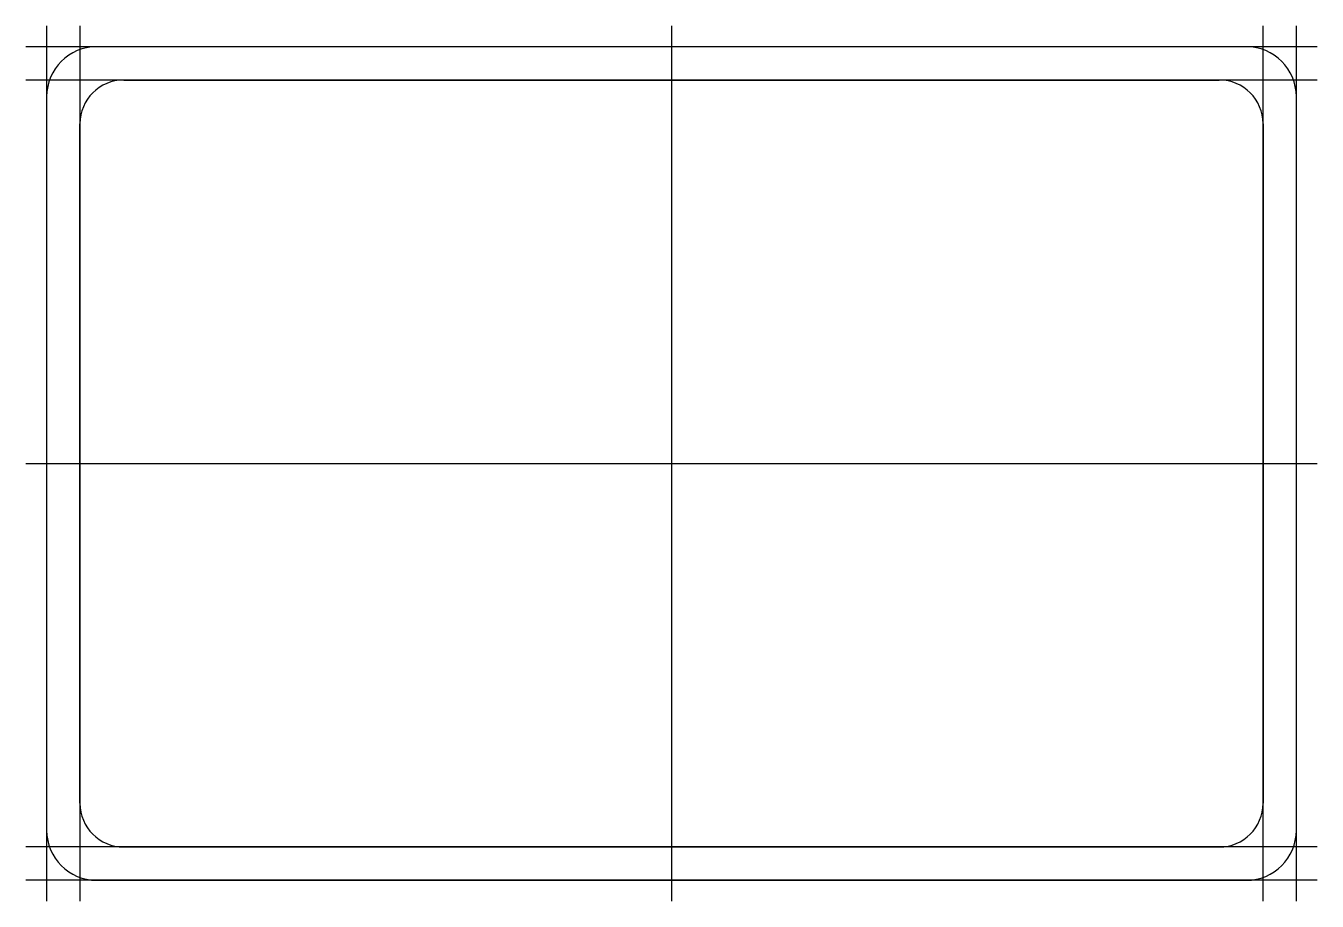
# Model space of a CAD drawing. Extents: x -155 to 155, y -105 to 105.
import ezdxf

# ---------------------------------------------------------------- set-up
doc = ezdxf.new("R2010")
doc.units = 0
doc.linetypes.add('CENTER', pattern=[28.575, 12.7, -6.35, 3.175, -6.35])
doc.layers.get('0').update_dxf_attribs({"linetype": 'CONTINUOUS'})

msp = doc.modelspace()

# ---------------------------------------------------------------- linework, layer by layer
at = {"linetype": 'CONTINUOUS'}
for p, q in [((-150, 105), (-150, -105)), ((-142, 105), (-142, -105)), ((0, 105), (0, -105)), ((142, -105), (142, 105)), ((150, -105), (150, 105)), ((155, 100), (-155, 100)), ((138, 100), (-138, 100)), ((138, 100), (-138, 100)), ((155, 92), (-155, 92)), ((-131.5, 92), (131.5, 92)), ((131.5, 92), (-131.5, 92)), ((-150, 88), (-150, -88)), ((-150, 88), (-150, -88)), ((150, -88), (150, 88)), ((150, -88), (150, 88)), ((-142, -81.5), (-142, 81.5)), ((-142, 81.5), (-142, -81.5)), ((142, 81.5), (142, -81.5)), ((142, -81.5), (142, 81.5)), ((-155, 0), (155, 0)), ((155, -92), (-155, -92)), ((131.5, -92), (-131.5, -92)), ((-131.5, -92), (131.5, -92)), ((155, -100), (-155, -100)), ((-138, -100), (138, -100)), ((-138, -100), (138, -100))]:
    msp.add_line(p, q, dxfattribs=at)
at = {"linetype": 'CENTER'}
for p, q in [((0, 105), (0, -105)), ((-155, 0), (155, 0))]:
    msp.add_line(p, q, dxfattribs=at)
at = {"linetype": 'CONTINUOUS'}
for centre, radius, start, end in [((-138, 88), 12, 90, 180), ((-138, 88), 12, 90, 180), ((138, 88), 12, 0, 90), ((138, 88), 12, 0, 90), ((-131.5, 81.5), 10.5, 90, 180), ((-131.5, 81.5), 10.5, 90, 180), ((131.5, 81.5), 10.5, 0, 90), ((131.5, 81.5), 10.5, 0, 90), ((-131.5, -81.5), 10.5, 180, 270), ((-131.5, -81.5), 10.5, 180, 270), ((131.5, -81.5), 10.5, 270, 0), ((131.5, -81.5), 10.5, 270, 0), ((-138, -88), 12, 180, 270), ((-138, -88), 12, 180, 270), ((138, -88), 12, 270, 0), ((138, -88), 12, 270, 0)]:
    msp.add_arc(centre, radius, start, end, dxfattribs=at)

doc.saveas('drawing.dxf')
